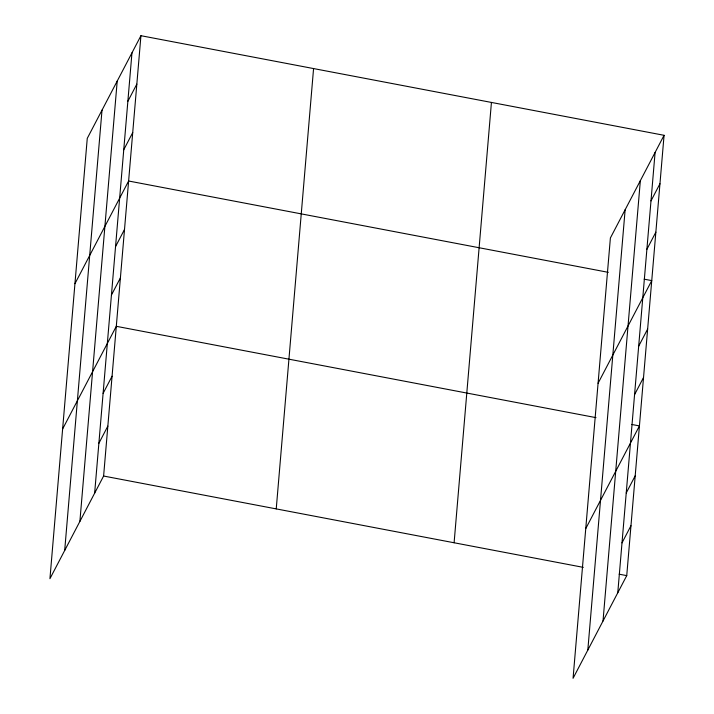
<?xml version="1.0" encoding="UTF-8"?>
<svg xmlns="http://www.w3.org/2000/svg" width="714" height="714" viewBox="0 0 714 714"><rect width="100%" height="100%" fill="white"/><g stroke="black" fill="none" stroke-linecap="round" stroke-linejoin="round"><path stroke-width="1.07" d="M64.688 550.485L102.013 110.152M79.888 521.407L117.212 81.075M94.641 493.187L131.965 52.863M140.935 35.7L87.26 138.373L49.935 578.697L103.61 476.033L140.935 35.7L664.065 135.303L626.74 575.627L573.065 678.3L610.39 237.967L664.065 135.303M276.238 508.895L313.571 68.571M454.104 542.765L491.437 102.432M587.818 650.079L625.143 209.755M603.018 621.01L640.342 180.678M617.771 592.79L655.095 152.457M127.86 101.299L136.829 84.136M123.754 149.735L132.724 132.572M74.943 283.681L128.618 181.008L608.319 272.337M115.543 246.607L124.513 229.444M111.438 295.043L120.407 277.88M62.627 428.989L116.302 326.316L596.003 417.645M103.102 393.378L112.071 376.224M98.871 443.287L107.841 426.124M650.989 200.893L659.959 183.739M646.884 249.329L655.854 232.175M598.073 383.275L651.748 280.611L644.153 279.165M638.673 346.201L647.643 329.047M634.567 394.637L643.537 377.483M585.757 528.592L639.432 425.919L631.828 424.473M626.232 492.981L635.201 475.819M622.001 542.881L630.971 525.727M103.61 476.033L583.311 567.362M619.136 574.181L626.74 575.627"/></g></svg>
